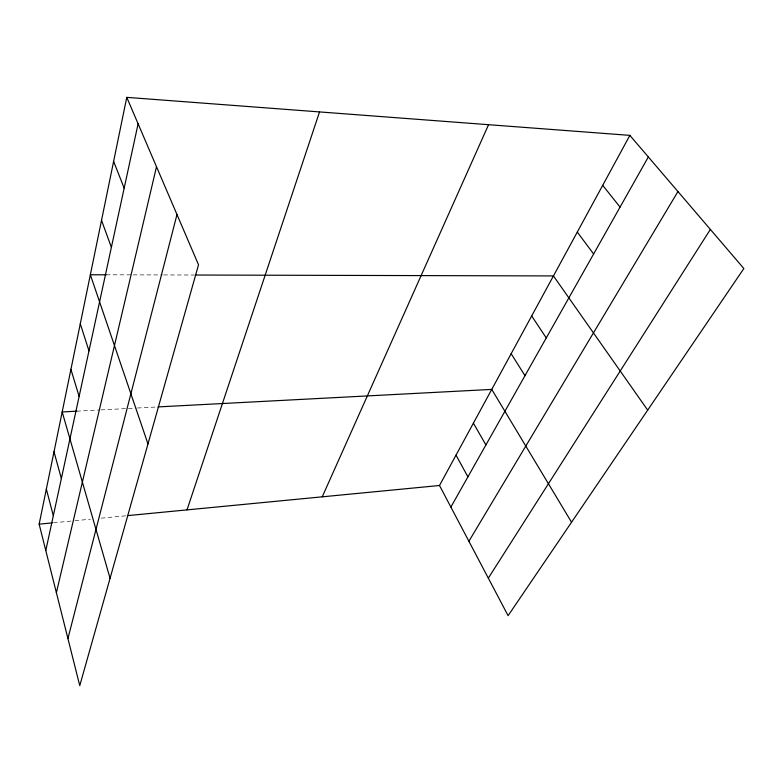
<?xml version="1.0" encoding="UTF-8"?>
<svg xmlns="http://www.w3.org/2000/svg" width="783" height="783" viewBox="0 0 783 783"><rect width="100%" height="100%" fill="white"/><g stroke="black" fill="none" stroke-linecap="round" stroke-linejoin="round"><path stroke-width="0.59" stroke-dasharray="3.92 2.94" d="M53.469 522.78L73.749 520.822M74.943 520.705L90.446 519.207M101.261 518.16L126.484 515.733M76.744 411.183L99.793 409.969M101.007 409.91L136.183 408.06M137.397 408.002L156.796 406.984M106.253 274.804L131.936 274.862M133.159 274.872L162.424 274.941M163.637 274.941L193.949 275.019"/><path stroke-width="1.17" d="M126.768 97.356L198.53 264.781L79.768 685.644L39.15 524.16L126.768 97.356L629.865 135.371L743.85 268.53L508.098 615.673L439.508 485.499L629.865 135.371M45.786 550.557L138.102 123.792M56.386 592.682L156.502 166.72M67.925 638.546L176.987 214.513M187.02 509.88L319.533 111.92M322.244 496.823L488.563 124.693M450.871 507.071L648.344 156.952M468.89 541.259L677.951 191.541M488.328 578.148L710.367 229.409M39.15 524.16L52.275 522.897M127.688 515.615L439.508 485.499M76.744 411.183L62.19 411.946L110.06 578.314M158.009 406.915L491.753 389.396L571.561 522.232M106.253 274.804L90.348 274.755L147.977 443.932M195.163 275.029L553.444 275.929L647.688 410.126M602.704 185.326L620.058 207.094M577.286 232.081L593.622 253.966M531.677 315.96L546.27 337.923M511.152 353.72L524.992 375.664M473.402 423.153L485.91 444.95M456.009 455.138L467.921 476.837M113.623 161.386L124.174 188.174M101.526 220.326L111.382 247.32M80.287 323.761L88.978 350.872M70.92 369.37L79.122 396.433M54.007 451.771L61.358 478.56M46.344 489.101L53.322 515.703"/></g></svg>
